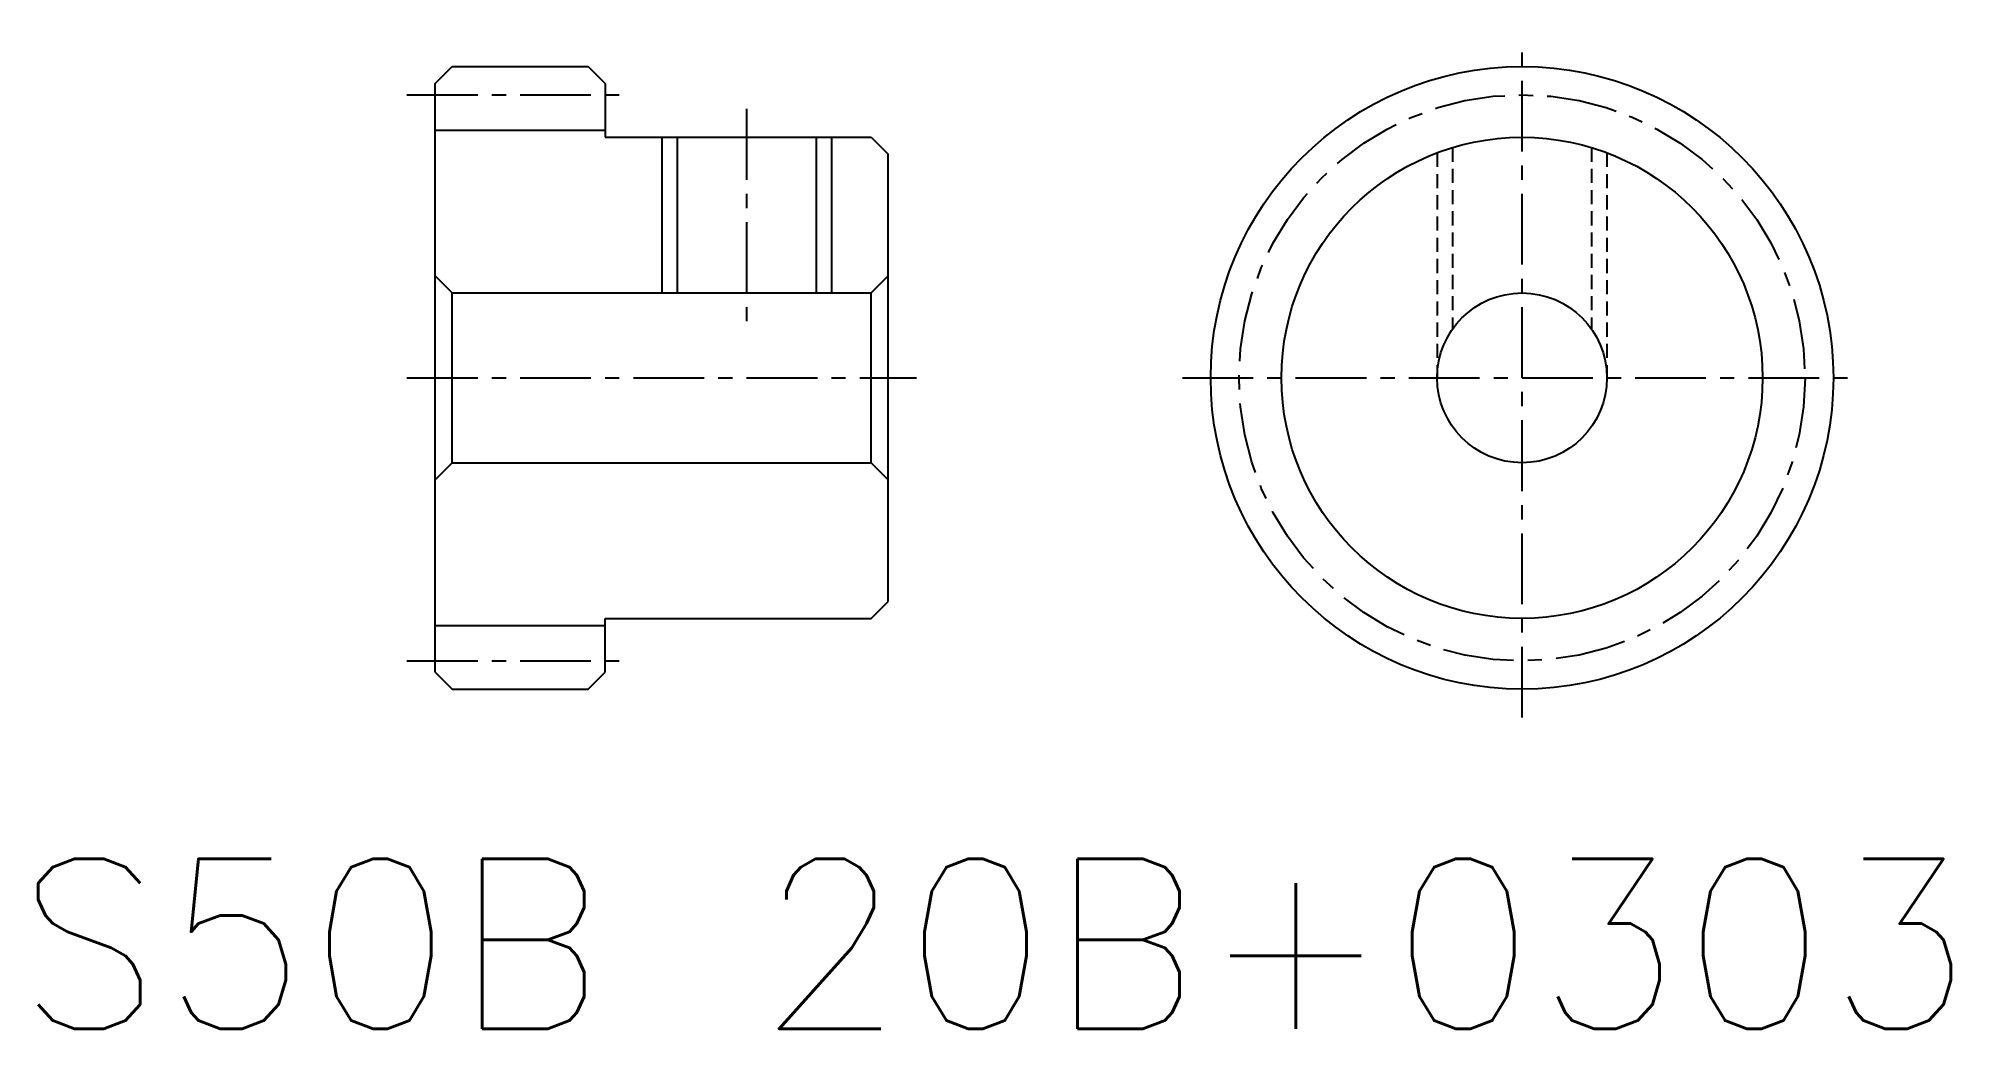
# Model space of a CAD drawing. Extents: x 1.9 to 35.7, y 0 to 17.5.
import ezdxf

# ---------------------------------------------------------------- set-up
doc = ezdxf.new("R2010")
doc.units = 0
doc.linetypes.add('CENTER', pattern=[2, 1.25, -0.25, 0.25, -0.25])
doc.linetypes.add('HIDDEN', pattern=[0.375, 0.25, -0.125])
doc.layers.get('0').update_dxf_attribs({"linetype": 'CONTINUOUS'})
doc.styles.get("Standard").update_dxf_attribs({"font": 'TXT', "bigfont": 'EXTFONT'})

msp = doc.modelspace()

# ---------------------------------------------------------------- linework, layer by layer
at = {"linetype": 'CENTER'}
for p, q in [((28.1, 5.5), (28.1, 17.5)), ((8.4, 16.5), (12.4, 16.5)), ((14.4, 16.25), (14.4, 12.5)), ((8.4, 11.5), (17.4, 11.5)), ((22.1, 11.5), (34.1, 11.5)), ((8.4, 6.5), (12.4, 6.5))]:
    msp.add_line(p, q, dxfattribs=at)
at = {"linetype": 'CONTINUOUS'}
for p, q in [((8.9, 16.7), (9.2, 17)), ((9.2, 17), (11.6, 17)), ((11.6, 17), (11.9, 16.7)), ((8.9, 6.3), (8.9, 16.7)), ((11.9, 16.7), (11.9, 15.75)), ((8.9, 15.875), (11.9, 15.875)), ((11.9, 15.75), (16.6, 15.75)), ((12.9, 15.75), (12.9, 13)), ((13.171, 15.75), (13.171, 13)), ((15.63, 15.75), (15.63, 13)), ((15.9, 15.75), (15.9, 13)), ((16.6, 15.75), (16.9, 15.45)), ((16.9, 7.55), (16.9, 15.45)), ((9.2, 13), (8.9, 13.3)), ((16.6, 13), (16.9, 13.3)), ((9.2, 10), (9.2, 13)), ((9.2, 13), (16.6, 13)), ((16.6, 10), (16.6, 13)), ((9.2, 10), (8.9, 9.7)), ((9.2, 10), (16.6, 10)), ((16.6, 10), (16.9, 9.7)), ((16.6, 7.25), (16.9, 7.55)), ((8.9, 7.125), (11.9, 7.125)), ((11.9, 6.3), (11.9, 7.25)), ((11.9, 7.25), (16.6, 7.25)), ((8.9, 6.3), (9.2, 6)), ((11.6, 6), (11.9, 6.3)), ((9.2, 6), (11.6, 6))]:
    msp.add_line(p, q, dxfattribs=at)
at = {"linetype": 'HIDDEN'}
for p, q in [((26.87, 15.568), (26.87, 12.359)), ((29.329, 15.568), (29.329, 12.359)), ((26.6, 15.476), (26.6, 11.5)), ((29.6, 15.476), (29.6, 11.5))]:
    msp.add_line(p, q, dxfattribs=at)
at = {"linetype": 'CONTINUOUS'}
for radius in [5.5, 4.25, 1.5]:
    msp.add_circle((28.1, 11.5), radius, dxfattribs=at)
at = {"linetype": 'CENTER'}
msp.add_circle((28.1, 11.5), 5, dxfattribs=at)

# ---------------------------------------------------------------- texts
msp.add_text('S50B 20B+0303', height=3).set_placement((1.5, 0))

doc.saveas('drawing.dxf')
